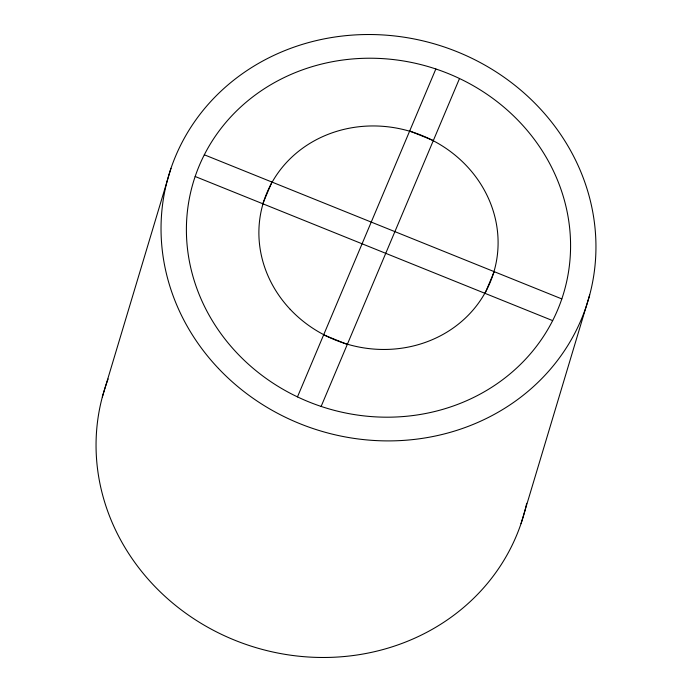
<?xml version="1.0" encoding="UTF-8"?>
<svg xmlns="http://www.w3.org/2000/svg" width="692" height="692" viewBox="0 0 692 692"><rect width="100%" height="100%" fill="white"/><g stroke="black" fill="none" stroke-linecap="round" stroke-linejoin="round"><path stroke-width="1.04" d="M102.329 397.044L170.976 168.329M521.024 523.671L589.671 294.956M262.761 203.751L271.921 182.048M297.474 396.888L435.848 68.984M321.131 406.429L459.505 78.525M485.057 293.365L494.218 271.662M409.681 130.987L433.339 140.528M204.322 154.792L561.817 298.918A193.293 178.19 16.7 0 1 237.097 353.162A193.293 178.19 16.7 0 1 336.58 60.965A193.293 178.19 16.7 0 1 561.792 298.987M195.161 176.495L552.657 320.621M323.64 334.885L347.298 344.426M526.681 503.326A218.819 201.727 16.7 0 1 256.135 647.686A218.819 201.727 16.7 0 1 108.142 378.948M290.225 309.35A120.347 110.945 16.7 0 0 492.522 276.16A120.347 110.945 16.7 0 0 352.721 127.605A120.347 110.945 16.7 0 0 290.225 309.35M218.421 368.412A218.819 201.727 16.7 0 0 586.003 307.084A218.819 201.727 16.7 0 0 331.044 37.627A218.819 201.727 16.7 0 0 218.421 368.412"/></g></svg>
